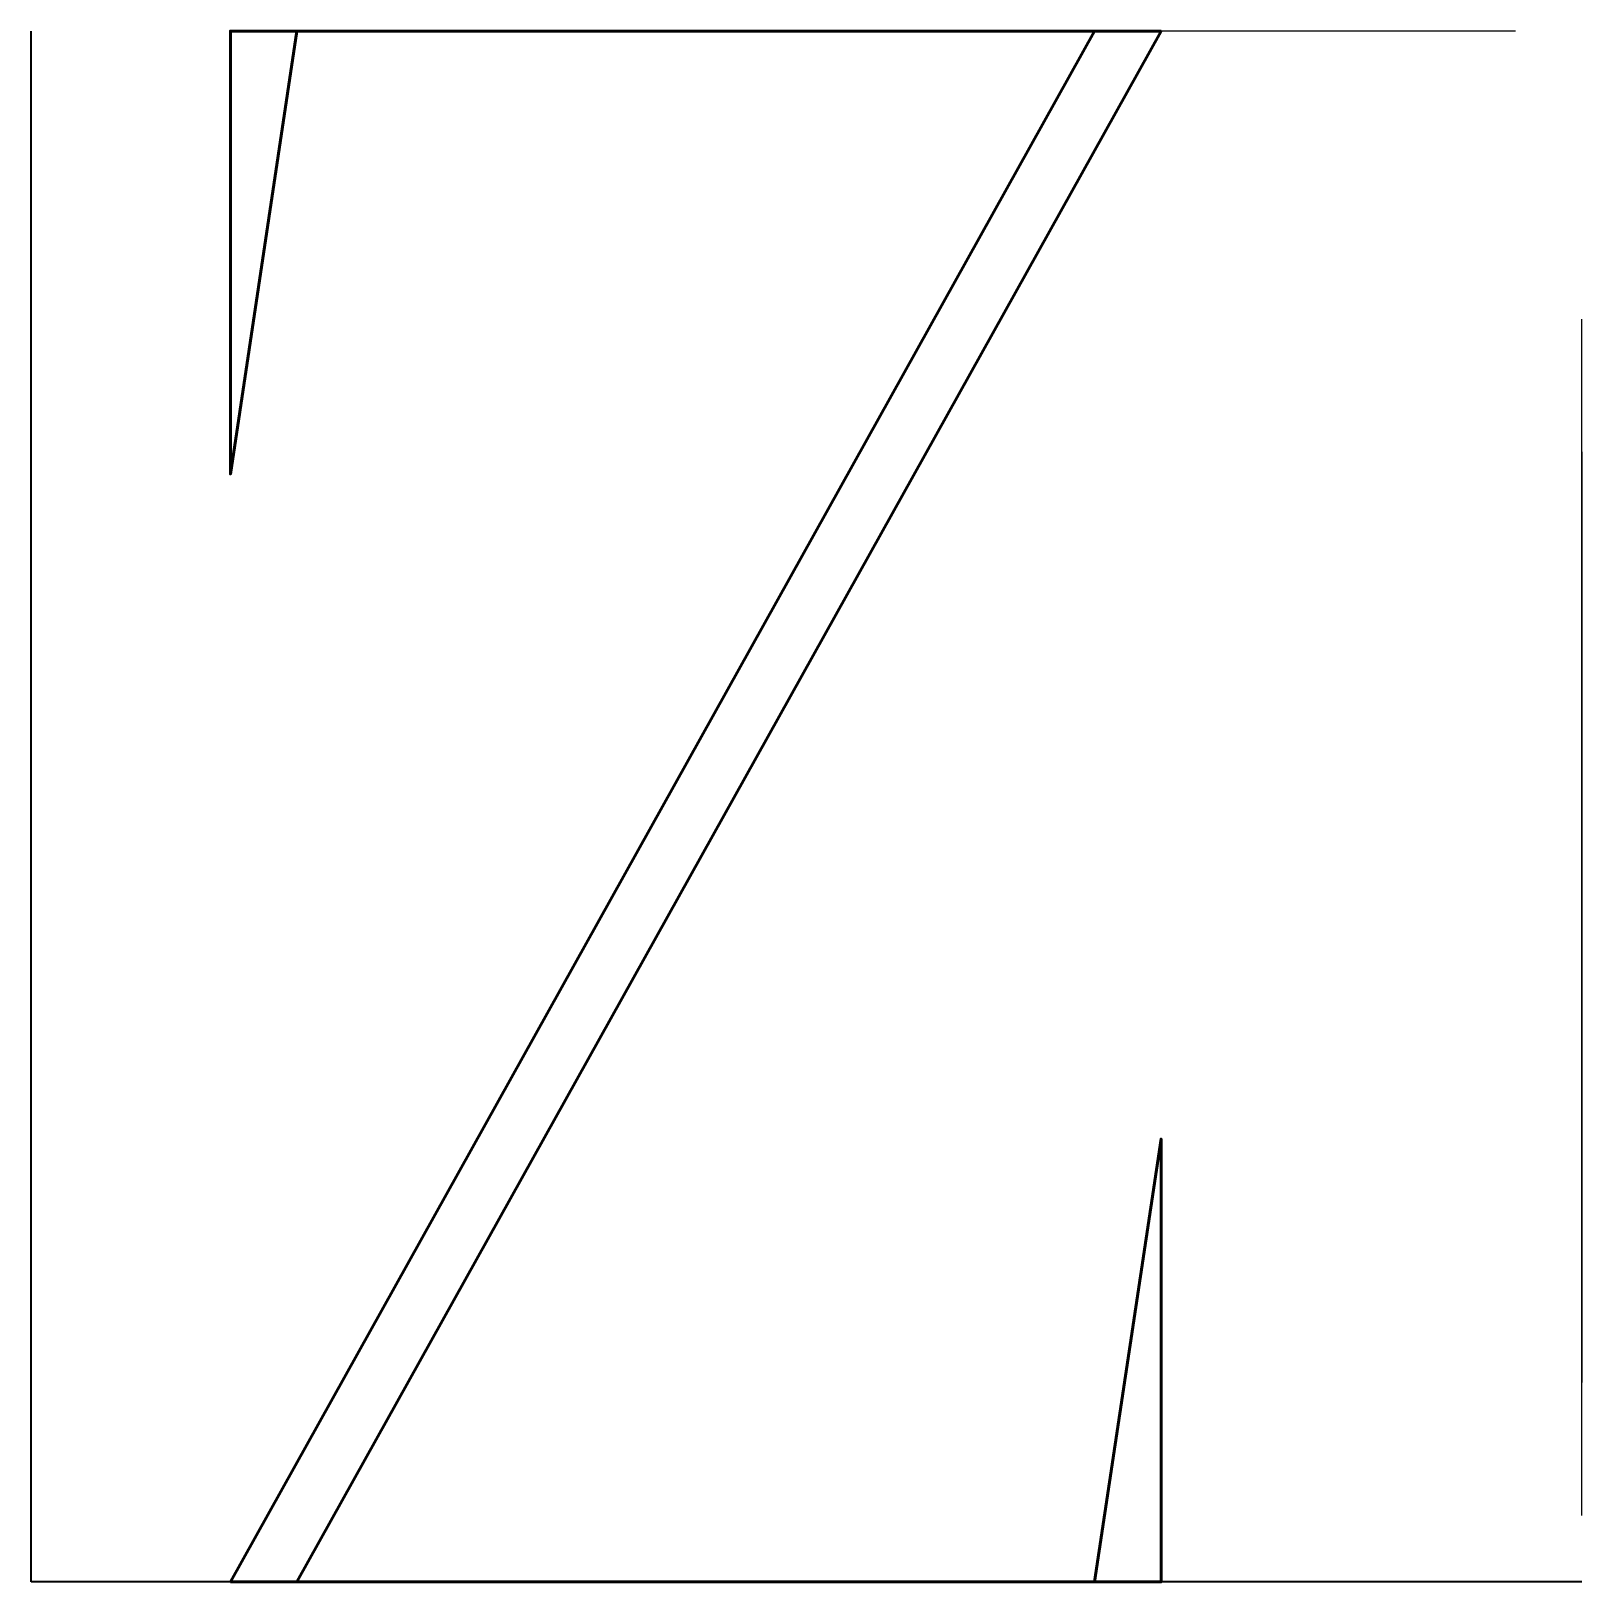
# Model space of a CAD drawing. Extents: x 0 to 1, y 0 to 1.
import ezdxf

# ---------------------------------------------------------------- set-up
doc = ezdxf.new("R2010")
doc.units = 0
doc.layers.get('0').update_dxf_attribs({"linetype": 'CONTINUOUS'})
doc.styles.get("Standard").update_dxf_attribs({"font": 'romanc', "height": 1})

msp = doc.modelspace()

# ---------------------------------------------------------------- linework, layer by layer
at = {"color": 0}
for p, q in [((0, 0), (0, 1)), ((1, 0), (0, 0)), ((0, 0), (0, 0, 1))]:
    msp.add_line(p, q, dxfattribs=at)

# ---------------------------------------------------------------- texts
msp.add_text('Z', height=1, dxfattribs=at).set_placement((0, 0, 1))
at = {"color": 0, "extrusion": (0, 1, 0)}
msp.add_text('Y', height=1, dxfattribs=at).set_placement((-1, 0, 1))
at = {"color": 0, "extrusion": (1, 0, 0)}
msp.add_text('X', height=1, dxfattribs=at).set_placement((0, 0, 1))

doc.saveas('drawing.dxf')
